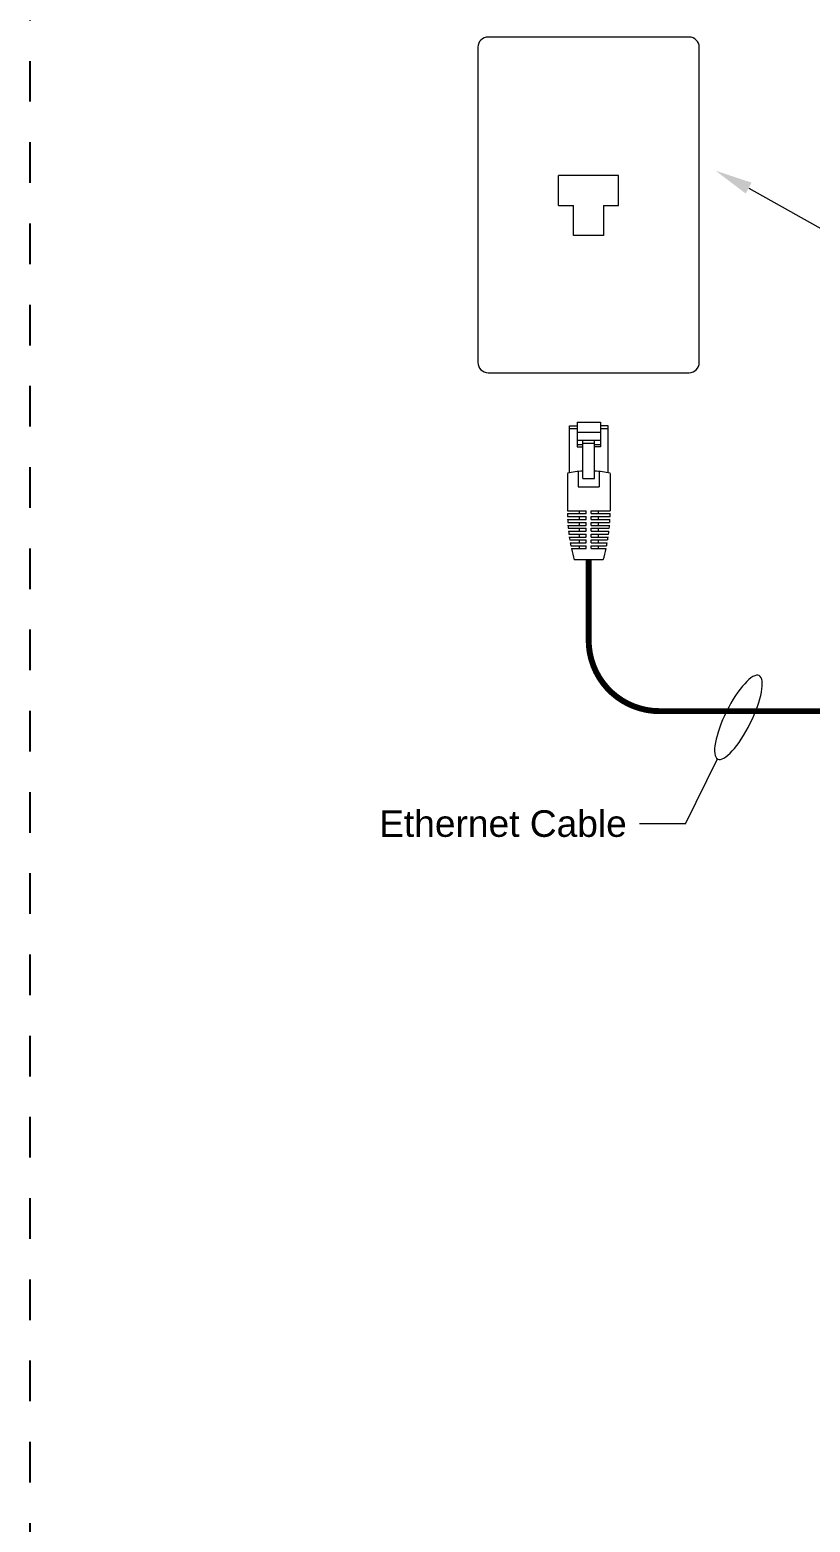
# Model space of a CAD drawing. Header units: inches. Extents: x -60 to 2005, y -577 to 104.
# Drawn here: x 502.82 to 507.62, y -264.62 to -255.44 of the extents above; entities that cross this region are included whole.
import ezdxf

# ---------------------------------------------------------------- set-up
doc = ezdxf.new("R2010")
doc.units = ezdxf.units.IN
doc.header["$MEASUREMENT"] = 0
doc.linetypes.add('Demo', pattern=[0.5, 0.25, -0.25])
doc.layers.get('0').update_dxf_attribs({"lineweight": 5})
doc.layers.add('PS Borders', color=40, linetype='Demo', lineweight=5, plot=False)
doc.layers.add('WS_DETAIL', color=7, linetype='Continuous', lineweight=5)
doc.styles.add('ARIAL', font='arial.ttf')
doc.styles.add('ROMANS', font='ROMANS.shx', dxfattribs={"height": 0.0625})

# ---------------------------------------------------------------- blocks, each defined once
blk = doc.blocks.new('A$C756910A1')
at = {"layer": 'WS_DETAIL'}
for p, q in [((0.15, 6.6), (0.15, 10.17)), ((0.15, 10.17), (0.73, 10.17)), ((0.73, 10.43), (0.73, 8.56)), ((0.73, 10.43), (2.51, 10.43)), ((2.51, 10.43), (2.51, 8.56)), ((3.08, 10.17), (2.51, 10.17)), ((3.08, 6.6), (3.08, 10.17)), ((0.73, 9.92), (0.15, 9.92)), ((2.51, 9.66), (0.73, 9.66)), ((2.51, 9.06), (0.73, 9.06)), ((1.17, 6.17), (1.17, 9.06)), ((2.06, 6.17), (2.06, 9.06)), ((3.08, 9.92), (2.51, 9.92)), ((0.73, 8.74), (1.17, 8.74)), ((0.73, 8.56), (1.17, 8.56)), ((1.17, 8.85), (2.06, 8.85)), ((2.06, 8.74), (2.51, 8.74)), ((2.51, 8.56), (2.06, 8.56)), ((0, 6.56), (0, 3.73)), ((0.81, 6.7), (0.81, 5.55)), ((1.17, 6.17), (2.06, 6.17)), ((2.42, 6.7), (2.42, 5.55)), ((3.23, 6.56), (3.23, 3.73)), ((0.81, 5.55), (2.42, 5.55)), ((0, 3.73), (1.43, 3.73)), ((0, 3.51), (1.43, 3.51)), ((0.89, 3.73), (0.89, 3.51)), ((1.43, 3.51), (1.43, 3.73)), ((1.8, 3.73), (3.23, 3.73)), ((1.8, 3.51), (1.8, 3.73)), ((1.8, 3.51), (3.23, 3.51)), ((2.34, 3.73), (2.34, 3.51)), ((0.01, 3.29), (1.43, 3.29)), ((0.02, 3.06), (1.43, 3.06)), ((0.03, 2.84), (1.43, 2.84)), ((0.05, 2.62), (1.43, 2.62)), ((0.07, 2.4), (1.43, 2.4)), ((0.89, 3.29), (0.89, 3.06)), ((0.89, 2.84), (0.89, 2.62)), ((0.89, 2.4), (0.89, 2.18)), ((1.43, 3.06), (1.43, 3.29)), ((1.43, 2.62), (1.43, 2.84)), ((1.43, 2.18), (1.43, 2.4)), ((1.8, 3.29), (3.23, 3.29)), ((1.8, 3.06), (1.8, 3.29)), ((1.8, 3.06), (3.22, 3.06)), ((1.8, 2.84), (3.2, 2.84)), ((1.8, 2.62), (1.8, 2.84)), ((1.8, 2.62), (3.19, 2.62)), ((1.8, 2.4), (3.17, 2.4)), ((1.8, 2.18), (1.8, 2.4)), ((2.34, 3.29), (2.34, 3.06)), ((2.34, 2.84), (2.34, 2.62)), ((2.34, 2.4), (2.34, 2.18)), ((0.09, 2.18), (1.43, 2.18)), ((0.12, 1.96), (1.43, 1.96)), ((0.15, 1.74), (1.43, 1.74)), ((0.18, 1.52), (1.43, 1.52)), ((0.22, 1.3), (1.43, 1.3)), ((0.89, 1.96), (0.89, 1.74)), ((0.89, 1.52), (0.89, 1.3)), ((1.43, 1.74), (1.43, 1.96)), ((1.43, 1.3), (1.43, 1.52)), ((1.8, 2.18), (3.14, 2.18)), ((1.8, 1.96), (3.12, 1.96)), ((1.8, 1.74), (1.8, 1.96)), ((1.8, 1.74), (3.09, 1.74)), ((1.8, 1.52), (3.05, 1.52)), ((1.8, 1.3), (1.8, 1.52)), ((1.8, 1.3), (3.01, 1.3)), ((2.34, 1.96), (2.34, 1.74)), ((2.34, 1.52), (2.34, 1.3)), ((0.26, 1.08), (1.43, 1.08)), ((0.31, 0.86), (1.43, 0.86)), ((0.89, 1.08), (0.89, 0.86)), ((1.43, 0.86), (1.43, 1.08)), ((1.8, 1.08), (2.97, 1.08)), ((1.8, 0.86), (1.8, 1.08)), ((1.8, 0.86), (2.92, 0.86)), ((2.34, 1.08), (2.34, 0.86)), ((2.69, 0), (0.52, 0))]:
    blk.add_line(p, q, dxfattribs=at)
for centre, radius, start, end in [((1.62, -0.58), 7.33, 93.502, 102.7411), ((1.62, -0.58), 7.33, 77.2589, 86.498), ((13.49, 3.73), 13.49, 180.937, 181.8742), ((-10.25, 3.73), 13.49, 358.1258, 359.063), ((13.49, 3.73), 13.49, 182.8119, 183.7504), ((13.49, 3.73), 13.49, 184.6899, 185.6307), ((-10.25, 3.73), 13.49, 354.3693, 355.3101), ((-10.25, 3.73), 13.49, 356.2496, 357.1881), ((13.49, 3.73), 13.49, 186.573, 187.5171), ((13.49, 3.73), 13.49, 188.4632, 189.4117), ((13.49, 3.73), 13.49, 190.3627, 191.3167), ((-10.25, 3.73), 13.49, 348.6833, 349.6373), ((-10.25, 3.73), 13.49, 350.5883, 351.5368), ((-10.25, 3.73), 13.49, 352.4829, 353.427), ((13.49, 3.73), 13.49, 192.2739, 196.0379), ((-10.25, 3.73), 13.49, 343.9621, 347.7261)]:
    blk.add_arc(centre, radius, start, end, dxfattribs=at)
blk = doc.blocks.new('A$C3358774E')
at = {"layer": 'WS_DETAIL'}
for p, q in [((2.79, 11.02), (11.52, 6.12)), ((11.52, 6.12), (15.46, 6.11))]:
    blk.add_line(p, q, dxfattribs=at)
blk.add_solid([(2.54, 10.56), (3.03, 11.49), (0, 12.49)], dxfattribs=at)
at = {"layer": 'WS_DETAIL', "style": 'ROMANS'}
for s, p in [('RJ45', (15.67, 4.93)), ('(Typical)', (15.67, 0.75))]:
    blk.add_text(s, height=2.25, dxfattribs=at).set_placement(p)
blk = doc.blocks.new('A$C70194CB4')
for p, q in [((10.289, 16.344), (0.5, 16.344)), ((0, 15.844), (0, 0.5)), ((10.789, 0.5), (10.789, 15.844)), ((0.5, 0), (10.289, 0))]:
    blk.add_line(p, q)
for centre, start, end in [((0.5, 15.844), 90, 180), ((10.289, 15.844), 0, 90), ((0.5, 0.5), 180, 270), ((10.289, 0.5), 270, 0)]:
    blk.add_arc(centre, 0.5, start, end)

msp = doc.modelspace()

# ---------------------------------------------------------------- linework, layer by layer
for p, q in [((506.4426, -256.3345), (506.0727, -256.3345)), ((506.0727, -256.5194), (506.0727, -256.3345)), ((506.4426, -256.5194), (506.4426, -256.3345)), ((506.4426, -256.5194), (506.4426, -256.3345)), ((506.0727, -256.5194), (506.1652, -256.5194)), ((506.1652, -256.7043), (506.1652, -256.5194)), ((506.1652, -256.7043), (506.1652, -256.5194)), ((506.3501, -256.5194), (506.4426, -256.5194)), ((506.3501, -256.5194), (506.3501, -256.7043)), ((506.3501, -256.5194), (506.3501, -256.7043)), ((506.3501, -256.7043), (506.1652, -256.7043)), ((506.3501, -256.7043), (506.1652, -256.7043)), ((506.8538, -260.325), (506.5708, -260.325))]:
    msp.add_line(p, q)
at = {"linetype": 'Continuous'}
msp.add_line((506.8538, -260.325), (507.0508, -259.9254), dxfattribs=at)
at = {"const_width": 0.0364}
msp.add_lwpolyline([(506.2577, -258.7014), (506.2579, -259.1954, 0.414214), (506.6943, -259.6319), (507.7485, -259.6319)], format="xyb", dxfattribs=at)
at = {"extrusion": (0, 0, -1)}
msp.add_ellipse((507.1805, -259.6699), major_axis=(-0.1276, -0.2566), ratio=0.285068, dxfattribs=at)
at = {"layer": 'PS Borders', "lineweight": -3}
msp.add_lwpolyline([(502.8158, -287.188), (577.9105, -287.188), (577.9105, -230.13), (502.8158, -230.13)], close=True, dxfattribs=at)

# ---------------------------------------------------------------- block references
for name, p, xscale, yscale, zscale in [('A$C70194CB4', (505.5757, -257.5484), 0.1264158226156438, 0.1264158226156438, 0.1264158226156438), ('A$C3358774E', (507.0406, -257.2141), 0.07274616146107195, 0.07274616146107195, 0.07274616146107195)]:
    msp.add_blockref(name, p, dxfattribs=dict(xscale=xscale, yscale=yscale, zscale=zscale))
at = {"extrusion": (0, 0, -1), "xscale": -0.08129010249172212, "yscale": 0.08129010249172212, "zscale": -0.08129010249172212}
msp.add_blockref('A$C756910A1', (-506.1269, -258.7014), dxfattribs=at)

# ---------------------------------------------------------------- texts
at = {"linetype": 'Continuous', "insert": (506.4928, -260.325), "char_height": 0.163679, "width": 4.2019, "attachment_point": 6, "style": 'ARIAL'}
msp.add_mtext('Ethernet Cable', dxfattribs=at)

doc.saveas('drawing.dxf')
